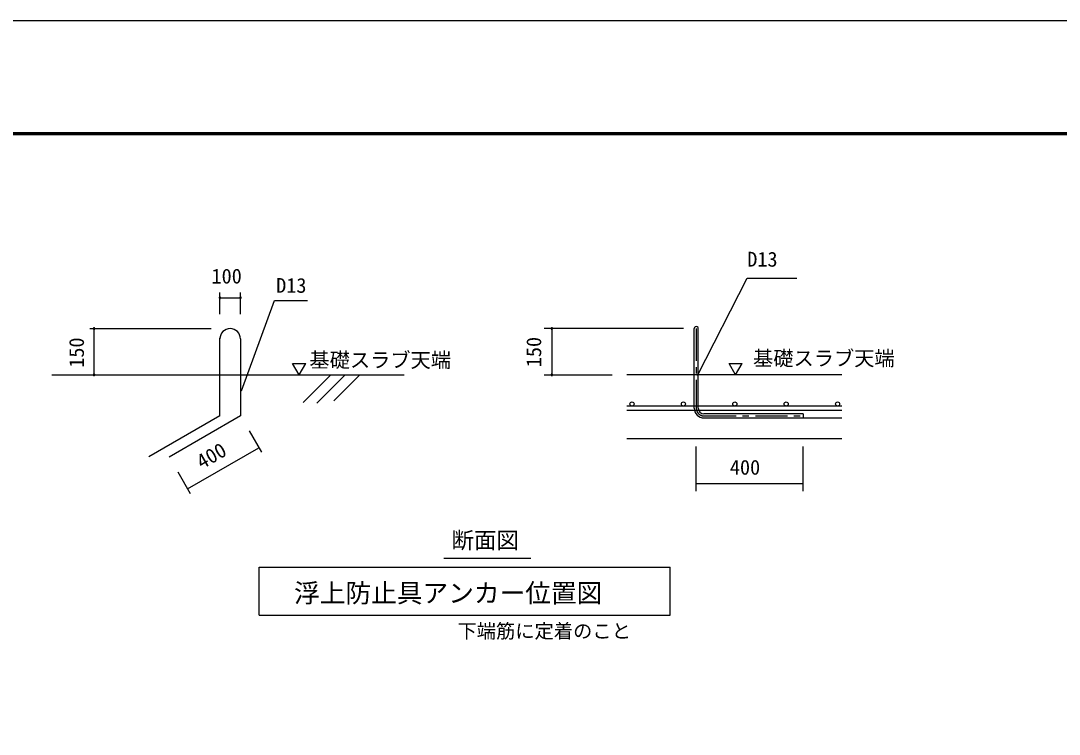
# Model space of a CAD drawing. Units: millimetres, scale not verified. Extents: x -14850 to 14850, y -10500 to 10500.
# Drawn here: x -1333 to 6751, y 4942 to 10500 of the extents above; entities that cross this region are included whole.
import ezdxf
from ezdxf.enums import TextEntityAlignment as Align

# ---------------------------------------------------------------- set-up
doc = ezdxf.new("R2010")
doc.units = ezdxf.units.MM
doc.header["$LTSCALE"] = 50
doc.linetypes.add('CHAIN1', pattern=[8, 5, -1, 1, -1])
for name, color, linetype, lineweight in [('0-3_文字', 5, 'Continuous', 25), ('0-7_図面枠', 7, 'Continuous', 25), ('0-8_Axis_waku', 7, 'Continuous', 25)]:
    doc.layers.add(name, color=color, linetype=linetype, lineweight=lineweight)
doc.styles.add('ＭＳ ゴシック', font='')
doc.styles.get('ＭＳ ゴシック').set_extended_font_data('MS Gothic')

msp = doc.modelspace()

# ---------------------------------------------------------------- linework, layer by layer
at = {"layer": '0-3_文字'}
for p, q in [((217.16, 8340.46), (211.51, 8340.46)), ((217.16, 8346.46), (212.7, 8346.46)), ((221.62, 8346.46), (217.16, 8346.46)), ((222.8, 8340.46), (217.16, 8340.46)), ((377.16, 8340.46), (371.51, 8340.46)), ((377.16, 8346.46), (372.7, 8346.46)), ((381.62, 8346.46), (377.16, 8346.46)), ((382.81, 8340.46), (377.16, 8340.46)), ((-762.59, 8100.18), (-768.23, 8100.18)), ((-762.59, 8106.18), (-767.04, 8106.18)), ((-758.12, 8106.18), (-762.59, 8106.18)), ((-756.94, 8100.18), (-762.59, 8100.18)), ((2801.67, 8100.18), (2796.02, 8100.18)), ((2801.67, 8106.18), (2797.21, 8106.18)), ((2806.13, 8106.18), (2801.67, 8106.18)), ((2807.32, 8100.18), (2801.67, 8100.18)), ((-762.59, 7740.15), (-768.23, 7740.15)), ((-762.59, 7746.15), (-767.04, 7746.15)), ((-758.12, 7746.15), (-762.59, 7746.15)), ((-756.94, 7740.15), (-762.59, 7740.15)), ((2801.67, 7740.15), (2796.02, 7740.15)), ((2801.67, 7746.15), (2797.21, 7746.15)), ((2806.13, 7746.15), (2801.67, 7746.15)), ((2807.32, 7740.15), (2801.67, 7740.15))]:
    msp.add_line(p, q, dxfattribs=at)
at = {"layer": '0-3_文字', "color": 2}
for p, q in [((217.16, 8215.32), (217.16, 8382.46)), ((217.16, 8342.46), (377.16, 8342.46)), ((377.16, 8215.32), (377.16, 8382.46)), ((-794.21, 8102.18), (148.12, 8102.18)), ((-762.59, 7742.15), (-762.59, 8102.18)), ((3826.1, 8102.18), (2741.67, 8102.18)), ((2801.67, 8102.18), (2801.67, 7742.15)), ((-794.21, 7742.15), (-518.8, 7742.15)), ((2741.67, 7742.15), (3271.97, 7742.15)), ((5059.07, 7742.15), (3384.74, 7742.15)), ((444.33, 7305.81), (540.86, 7138.6)), ((5059.07, 7242.15), (3384.74, 7242.15)), ((-33.95, 6852.92), (520.86, 7173.24)), ((3925.75, 6836.35), (3925.75, 7184.22)), ((4757.12, 6836.35), (4757.12, 7184.22)), ((-110.49, 6985.49), (-13.95, 6818.28)), ((3925.75, 6896.35), (4757.12, 6896.35))]:
    msp.add_line(p, q, dxfattribs=at)
at = {"layer": '0-3_文字', "color": 3}
for p, q in [((384.7, 7617.06), (641.86, 8322.21)), ((641.86, 8322.21), (899.01, 8322.21)), ((3909.75, 7482.15), (3909.75, 8102.02)), ((3941.74, 7482.15), (3941.74, 8102.02)), ((217.16, 7422.15), (217.16, 8029.45)), ((377.16, 8022.18), (377.16, 7422.15)), ((833.55, 7742.15), (884.92, 7831.13)), ((4232.16, 7742.15), (4283.54, 7831.13)), ((-1090.32, 7742.15), (1652.85, 7742.15)), ((1079.85, 7742.15), (864.39, 7526.7)), ((1192.99, 7742.15), (973.03, 7522.2)), ((1306.12, 7742.15), (1103.98, 7540.01)), ((5059.07, 7498.88), (3384.74, 7498.88)), ((3384.74, 7466.88), (5059.07, 7466.88)), ((4757.12, 7438.15), (3985.74, 7438.15)), ((4757.12, 7438.15), (4757.12, 7406.15)), ((217.16, 7422.15), (-337.08, 7102.16)), ((377.16, 7422.15), (-177.66, 7101.83)), ((3985.74, 7406.15), (5059.07, 7406.15)), ((1960.58, 6314.55), (2636.59, 6314.55)), ((523.04, 6244.76), (3723.03, 6244.76)), ((523.04, 5869.76), (523.04, 6244.76)), ((3723.03, 5869.76), (3723.03, 6244.76)), ((523.04, 5869.76), (3723.03, 5869.76))]:
    msp.add_line(p, q, dxfattribs=at)
at = {"layer": '0-3_文字', "color": 3, "linetype": 'CHAIN1'}
for p, q in [((3925.74, 8102.02), (3925.74, 7482.15)), ((3985.74, 7422.15), (4757.12, 7422.15))]:
    msp.add_line(p, q, dxfattribs=at)
at = {"layer": '0-3_文字', "color": 3}
for points in [[(3935.86, 7737.64), (4321.59, 8495.35), (4707.32, 8495.35)], [(833.55, 7742.15), (782.17, 7831.13), (884.92, 7831.13)], [(4232.16, 7742.15), (4180.79, 7831.13), (4283.54, 7831.13)]]:
    msp.add_lwpolyline(points, dxfattribs=at)
at = {"layer": '0-3_文字'}
for points in [[(217.16, 8348.46), (216.4, 8348.42), (215.66, 8348.28), (214.95, 8348.04), (214.27, 8347.72), (213.63, 8347.32), (213.05, 8346.84), (212.53, 8346.29), (212.09, 8345.68), (211.73, 8345.02), (211.45, 8344.32), (211.26, 8343.59), (211.17, 8342.84), (211.16, 8342.46), (217.16, 8342.46)], [(211.16, 8342.46), (211.2, 8341.71), (211.34, 8340.97), (211.58, 8340.26), (211.9, 8339.57), (212.3, 8338.94), (212.78, 8338.36), (213.33, 8337.84), (213.94, 8337.4), (214.6, 8337.04), (215.3, 8336.76), (216.03, 8336.57), (216.78, 8336.48), (217.16, 8336.46), (217.16, 8342.46)], [(223.16, 8342.46), (223.11, 8343.22), (222.97, 8343.96), (222.73, 8344.67), (222.41, 8345.36), (222.01, 8345.99), (221.53, 8346.57), (220.98, 8347.09), (220.37, 8347.53), (219.71, 8347.89), (219.01, 8348.17), (218.28, 8348.36), (217.53, 8348.45), (217.16, 8348.46), (217.16, 8342.46)], [(217.16, 8336.46), (217.91, 8336.51), (218.65, 8336.65), (219.36, 8336.89), (220.05, 8337.21), (220.68, 8337.61), (221.26, 8338.09), (221.78, 8338.64), (222.22, 8339.25), (222.58, 8339.91), (222.86, 8340.61), (223.05, 8341.34), (223.14, 8342.09), (223.16, 8342.46), (217.16, 8342.46)], [(377.16, 8348.46), (376.4, 8348.42), (375.66, 8348.28), (374.95, 8348.04), (374.27, 8347.72), (373.63, 8347.32), (373.05, 8346.84), (372.53, 8346.29), (372.09, 8345.68), (371.73, 8345.02), (371.45, 8344.32), (371.26, 8343.59), (371.17, 8342.84), (371.16, 8342.46), (377.16, 8342.46)], [(371.16, 8342.46), (371.2, 8341.71), (371.34, 8340.97), (371.58, 8340.26), (371.9, 8339.57), (372.3, 8338.94), (372.78, 8338.36), (373.33, 8337.84), (373.94, 8337.4), (374.6, 8337.04), (375.3, 8336.76), (376.03, 8336.57), (376.78, 8336.48), (377.16, 8336.46), (377.16, 8342.46)], [(383.16, 8342.46), (383.11, 8343.22), (382.97, 8343.96), (382.74, 8344.67), (382.41, 8345.36), (382.01, 8345.99), (381.53, 8346.57), (380.98, 8347.09), (380.37, 8347.53), (379.71, 8347.89), (379.01, 8348.17), (378.28, 8348.36), (377.53, 8348.45), (377.16, 8348.46), (377.16, 8342.46)], [(377.16, 8336.46), (377.91, 8336.51), (378.65, 8336.65), (379.37, 8336.89), (380.05, 8337.21), (380.68, 8337.61), (381.26, 8338.09), (381.78, 8338.64), (382.22, 8339.25), (382.59, 8339.91), (382.86, 8340.61), (383.05, 8341.34), (383.14, 8342.09), (383.16, 8342.46), (377.16, 8342.46)], [(-762.59, 8108.18), (-763.34, 8108.13), (-764.08, 8107.99), (-764.79, 8107.76), (-765.48, 8107.44), (-766.11, 8107.03), (-766.69, 8106.55), (-767.21, 8106), (-767.65, 8105.39), (-768.01, 8104.73), (-768.29, 8104.03), (-768.48, 8103.3), (-768.57, 8102.55), (-768.59, 8102.18), (-762.59, 8102.18)], [(-768.59, 8102.18), (-768.54, 8101.43), (-768.4, 8100.69), (-768.16, 8099.97), (-767.84, 8099.29), (-767.44, 8098.65), (-766.96, 8098.07), (-766.41, 8097.56), (-765.8, 8097.11), (-765.14, 8096.75), (-764.44, 8096.47), (-763.71, 8096.28), (-762.96, 8096.19), (-762.59, 8096.18), (-762.59, 8102.18)], [(-756.59, 8102.18), (-756.63, 8102.93), (-756.77, 8103.67), (-757.01, 8104.39), (-757.33, 8105.07), (-757.73, 8105.7), (-758.21, 8106.29), (-758.76, 8106.8), (-759.37, 8107.24), (-760.03, 8107.61), (-760.73, 8107.88), (-761.46, 8108.07), (-762.21, 8108.17), (-762.59, 8108.18), (-762.59, 8102.18)], [(-762.59, 8096.18), (-761.83, 8096.23), (-761.09, 8096.37), (-760.38, 8096.6), (-759.7, 8096.92), (-759.06, 8097.32), (-758.48, 8097.8), (-757.96, 8098.35), (-757.52, 8098.96), (-757.16, 8099.62), (-756.88, 8100.32), (-756.69, 8101.05), (-756.6, 8101.8), (-756.59, 8102.18), (-762.59, 8102.18)], [(2801.67, 8108.18), (2800.92, 8108.13), (2800.18, 8107.99), (2799.46, 8107.76), (2798.78, 8107.44), (2798.14, 8107.03), (2797.56, 8106.55), (2797.05, 8106), (2796.6, 8105.39), (2796.24, 8104.73), (2795.96, 8104.03), (2795.77, 8103.3), (2795.68, 8102.55), (2795.67, 8102.18), (2801.67, 8102.18)], [(2795.67, 8102.18), (2795.72, 8101.43), (2795.86, 8100.69), (2796.09, 8099.97), (2796.41, 8099.29), (2796.81, 8098.65), (2797.29, 8098.07), (2797.84, 8097.56), (2798.45, 8097.11), (2799.11, 8096.75), (2799.81, 8096.47), (2800.54, 8096.28), (2801.29, 8096.19), (2801.67, 8096.18), (2801.67, 8102.18)], [(2807.67, 8102.18), (2807.62, 8102.93), (2807.48, 8103.67), (2807.25, 8104.39), (2806.93, 8105.07), (2806.52, 8105.7), (2806.04, 8106.29), (2805.49, 8106.8), (2804.88, 8107.24), (2804.22, 8107.61), (2803.52, 8107.88), (2802.79, 8108.07), (2802.05, 8108.17), (2801.67, 8108.18), (2801.67, 8102.18)], [(2801.67, 8096.18), (2802.42, 8096.23), (2803.16, 8096.37), (2803.88, 8096.6), (2804.56, 8096.92), (2805.2, 8097.32), (2805.78, 8097.8), (2806.29, 8098.35), (2806.73, 8098.96), (2807.1, 8099.62), (2807.38, 8100.32), (2807.56, 8101.05), (2807.66, 8101.8), (2807.67, 8102.18), (2801.67, 8102.18)], [(-762.59, 7748.15), (-763.34, 7748.11), (-764.08, 7747.96), (-764.79, 7747.73), (-765.48, 7747.41), (-766.11, 7747.01), (-766.69, 7746.53), (-767.21, 7745.98), (-767.65, 7745.37), (-768.01, 7744.71), (-768.29, 7744.01), (-768.48, 7743.28), (-768.57, 7742.53), (-768.59, 7742.15), (-762.59, 7742.15)], [(-768.59, 7742.15), (-768.54, 7741.4), (-768.4, 7740.66), (-768.16, 7739.94), (-767.84, 7739.26), (-767.44, 7738.63), (-766.96, 7738.05), (-766.41, 7737.53), (-765.8, 7737.09), (-765.14, 7736.72), (-764.44, 7736.45), (-763.71, 7736.26), (-762.96, 7736.16), (-762.59, 7736.15), (-762.59, 7742.15)], [(-756.59, 7742.15), (-756.63, 7742.9), (-756.77, 7743.64), (-757.01, 7744.36), (-757.33, 7745.04), (-757.73, 7745.68), (-758.21, 7746.26), (-758.76, 7746.78), (-759.37, 7747.22), (-760.03, 7747.58), (-760.73, 7747.86), (-761.46, 7748.05), (-762.21, 7748.14), (-762.59, 7748.15), (-762.59, 7742.15)], [(-762.59, 7736.15), (-761.83, 7736.2), (-761.09, 7736.34), (-760.38, 7736.57), (-759.7, 7736.89), (-759.06, 7737.3), (-758.48, 7737.78), (-757.96, 7738.33), (-757.52, 7738.94), (-757.16, 7739.6), (-756.88, 7740.3), (-756.69, 7741.03), (-756.6, 7741.78), (-756.59, 7742.15), (-762.59, 7742.15)], [(2801.67, 7748.15), (2800.92, 7748.11), (2800.18, 7747.96), (2799.46, 7747.73), (2798.78, 7747.41), (2798.14, 7747.01), (2797.56, 7746.53), (2797.05, 7745.98), (2796.6, 7745.37), (2796.24, 7744.71), (2795.96, 7744.01), (2795.77, 7743.28), (2795.68, 7742.53), (2795.67, 7742.15), (2801.67, 7742.15)], [(2795.67, 7742.15), (2795.72, 7741.4), (2795.86, 7740.66), (2796.09, 7739.94), (2796.41, 7739.26), (2796.81, 7738.63), (2797.29, 7738.05), (2797.84, 7737.53), (2798.45, 7737.09), (2799.11, 7736.72), (2799.81, 7736.45), (2800.54, 7736.26), (2801.29, 7736.16), (2801.67, 7736.15), (2801.67, 7742.15)], [(2807.67, 7742.15), (2807.62, 7742.9), (2807.48, 7743.64), (2807.25, 7744.36), (2806.93, 7745.04), (2806.52, 7745.68), (2806.04, 7746.26), (2805.49, 7746.78), (2804.88, 7747.22), (2804.22, 7747.58), (2803.52, 7747.86), (2802.79, 7748.05), (2802.05, 7748.14), (2801.67, 7748.15), (2801.67, 7742.15)], [(2801.67, 7736.15), (2802.42, 7736.2), (2803.16, 7736.34), (2803.88, 7736.57), (2804.56, 7736.89), (2805.2, 7737.3), (2805.78, 7737.78), (2806.29, 7738.33), (2806.73, 7738.94), (2807.1, 7739.6), (2807.38, 7740.3), (2807.56, 7741.03), (2807.66, 7741.78), (2807.67, 7742.15), (2801.67, 7742.15)]]:
    msp.add_lwpolyline(points, close=True, dxfattribs=at)
at = {"layer": '0-3_文字', "color": 3}
for centre in [(3425.74, 7514.88), (3825.74, 7514.88), (4225.74, 7514.88), (4625.74, 7514.88), (5025.74, 7514.88)]:
    msp.add_circle(centre, 16, dxfattribs=at)
for centre, radius, start, end in [((297.16, 8022.18), 80, 0, 180), ((3925.74, 8102.18), 16, 359.4274, 180), ((3985.74, 7482.15), 76, 180, 270), ((3985.74, 7482.15), 44, 180, 270)]:
    msp.add_arc(centre, radius, start, end, dxfattribs=at)
at = {"layer": '0-3_文字', "color": 3, "linetype": 'CHAIN1'}
msp.add_arc((3985.74, 7482.15), 60, 180, 270, dxfattribs=at)
at = {"layer": '0-7_図面枠'}
msp.add_lwpolyline([(-14850, -10500), (14850, -10500), (14850, 10500), (-14850, 10500)], close=True, dxfattribs=at)
at = {"layer": '0-8_Axis_waku'}
for p, q in [((-12964, 9629), (14014, 9629)), ((-12963, 9628), (14013, 9628)), ((-12962, 9627), (14012, 9627)), ((-12961, 9626), (14011, 9626)), ((-12960, 9625), (14010, 9625)), ((-12959, 9624), (14009, 9624)), ((-12958, 9623), (14008, 9623)), ((-12957, 9622), (14007, 9622)), ((-12956, 9621), (14006, 9621)), ((-12955, 9620), (14005, 9620)), ((-12954, 9619), (14004, 9619)), ((-12953, 9618), (14003, 9618)), ((-12952, 9617), (14002, 9617)), ((-12951, 9616), (14001, 9616)), ((-12950, 9615), (14000, 9615))]:
    msp.add_line(p, q, dxfattribs=at)

# ---------------------------------------------------------------- texts
at = {"layer": '0-3_文字', "color": 4, "style": 'ＭＳ ゴシック'}
for s, height, p in [('D13', 115.5, (4322.85, 8549.94)), ('100', 115.5, (151.91, 8418.65)), ('D13', 115.5, (655.34, 8346.09)), ('基礎スラブ天端', 115.5, (913.85, 7765.08)), ('基礎スラブ天端', 115.5, (4367.48, 7778.53)), ('400', 115.5, (4187.3, 6929.42)), ('断面図', 128.4, (2020.02, 6351.03)), ('浮上防止具アンカー位置図', 146.6, (794.69, 5924.84)), ('下端筋に定着のこと', 110, (2066.44, 5658.28))]:
    msp.add_text(s, height=height, dxfattribs=at).set_placement(p, align=Align.BOTTOM_LEFT)
for s, rotation, p in [('150', 90, (-806.62, 7797.07)), ('150', 90, (2753.1, 7801.45)), ('400', 30, (94.71, 6973.18))]:
    msp.add_text(s, height=115.5, rotation=rotation, dxfattribs=at).set_placement(p, align=Align.BOTTOM_LEFT)

doc.saveas('drawing.dxf')
